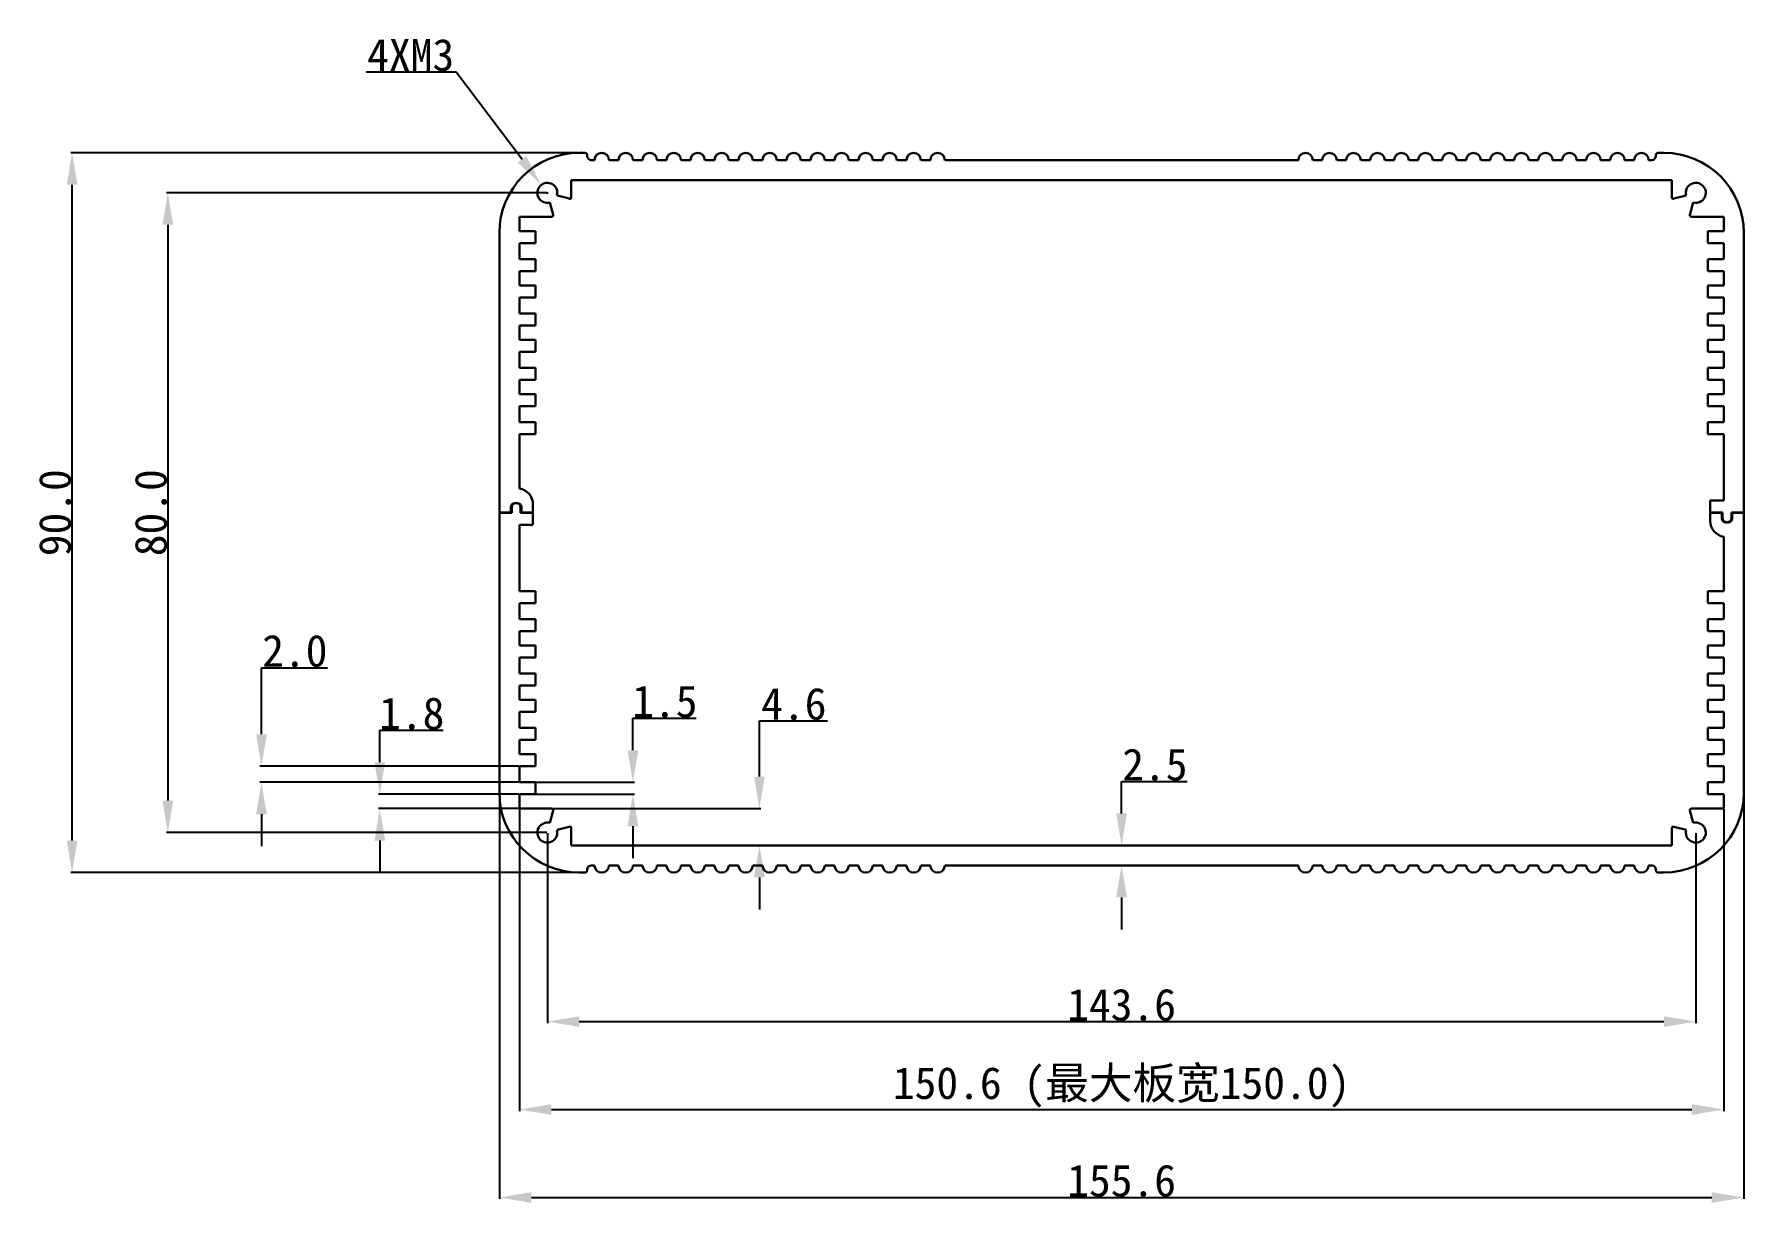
# Model space of a CAD drawing. Header units: inches. Extents: x 702 to 916, y 373 to 519.
import ezdxf

# ---------------------------------------------------------------- set-up
doc = ezdxf.new("R2010")
doc.units = ezdxf.units.IN
doc.header["$MEASUREMENT"] = 0
doc.layers.get('Defpoints').update_dxf_attribs({"color": 3, "lineweight": 5})
for name, color, linetype, lineweight in [('壳体层', 7, 'Continuous', 30), ('标注层', 7, 'Continuous', 5), ('槽宽标注', 30, 'Continuous', 5)]:
    doc.layers.add(name, color=color, linetype=linetype, lineweight=lineweight)
doc.styles.get("Standard").update_dxf_attribs({"font": 'simhei.ttf'})
doc.dimstyles.get("Standard").update_dxf_attribs({"dimtxt": 2.5, "dimasz": 2.5, "dimexe": 0.18, "dimexo": 0.0625, "dimgap": 0.09, "dimtad": 1, "dimtoh": 1, "dimdec": 1, "dimzin": 0, "dimdsep": 46, "dimtxsty": 'Standard', "dimcen": 0.09, "dimadec": 0, "dimazin": 0, "dimtfac": 1, "dimtdec": 1, "dimtofl": 0, "dimtmove": 0, "dimatfit": 3, "dimfxl": 1, "dimtolj": 1, "dimtzin": 0, "dimarcsym": 0})

# ---------------------------------------------------------------- blocks, each defined once
blk = doc.blocks.new('*D51')
at = {"layer": 'Defpoints', "color": 0}
for p in [(760.13, 424.36), (915.73, 424.36), (915.73, 373.72)]:
    blk.add_point(p, dxfattribs=at)
at = {"layer": '标注层', "color": 0, "linetype": 'Continuous', "lineweight": -2}
for p, q in [((760.13, 424.3), (760.13, 373.54)), ((915.73, 424.3), (915.73, 373.54)), ((764.13, 373.72), (911.73, 373.72))]:
    blk.add_line(p, q, dxfattribs=at)
at = {"layer": '标注层', "color": 0}
for points in [[(764.13, 374.39), (764.13, 373.06), (760.13, 373.72)], [(911.73, 374.39), (911.73, 373.06), (915.73, 373.72)]]:
    blk.add_solid(points, dxfattribs=at)
at = {"layer": '标注层', "color": 0, "insert": (837.93, 375.81), "char_height": 4, "attachment_point": 5}
blk.add_mtext('\\A1;155.6', dxfattribs=at)
blk = doc.blocks.new('*D52')
at = {"layer": 'Defpoints', "color": 0}
for p in [(706.71, 504.38), (770.04, 504.38), (770.83, 414.36)]:
    blk.add_point(p, dxfattribs=at)
at = {"layer": '标注层', "color": 0, "linetype": 'Continuous', "lineweight": -2}
for p, q in [((769.98, 504.38), (706.53, 504.38)), ((706.71, 418.36), (706.71, 500.38)), ((770.77, 414.36), (706.53, 414.36))]:
    blk.add_line(p, q, dxfattribs=at)
at = {"layer": '标注层', "color": 0}
for points in [[(706.04, 500.38), (707.37, 500.38), (706.71, 504.38)], [(706.04, 418.36), (707.37, 418.36), (706.71, 414.36)]]:
    blk.add_solid(points, dxfattribs=at)
at = {"layer": '标注层', "color": 0, "insert": (704.59, 459.37), "char_height": 4, "attachment_point": 5, "rotation": 90}
blk.add_mtext('\\A1;90.0', dxfattribs=at)
blk = doc.blocks.new('*D53')
at = {"layer": 'Defpoints', "color": 0}
for p in [(745.18, 424.16), (762.63, 424.16), (762.63, 422.36)]:
    blk.add_point(p, dxfattribs=at)
at = {"layer": '标注层', "color": 0, "linetype": 'Continuous', "lineweight": -2}
for p, q in [((745.18, 428.16), (745.18, 432.16)), ((745.18, 432.16), (753.09, 432.16)), ((762.57, 424.16), (745, 424.16)), ((762.57, 422.36), (745, 422.36)), ((745.18, 418.36), (745.18, 414.36))]:
    blk.add_line(p, q, dxfattribs=at)
at = {"layer": '标注层', "color": 0}
for points in [[(744.51, 428.16), (745.85, 428.16), (745.18, 424.16)], [(744.51, 418.36), (745.85, 418.36), (745.18, 422.36)]]:
    blk.add_solid(points, dxfattribs=at)
at = {"layer": '标注层', "color": 0, "insert": (749.18, 434.25), "char_height": 4, "attachment_point": 5}
blk.add_mtext('\\A1;1.8', dxfattribs=at)
blk = doc.blocks.new('*D54')
at = {"layer": 'Defpoints', "color": 0}
for p in [(730.38, 427.66), (762.63, 427.66), (762.63, 425.66)]:
    blk.add_point(p, dxfattribs=at)
at = {"layer": '标注层', "color": 0, "linetype": 'Continuous', "lineweight": -2}
for p, q in [((730.38, 431.66), (730.38, 439.96)), ((730.38, 439.96), (738.65, 439.96)), ((762.57, 427.66), (730.2, 427.66)), ((762.57, 425.66), (730.2, 425.66)), ((730.38, 421.66), (730.38, 417.66))]:
    blk.add_line(p, q, dxfattribs=at)
at = {"layer": '标注层', "color": 0}
for points in [[(729.71, 431.66), (731.05, 431.66), (730.38, 427.66)], [(729.71, 421.66), (731.05, 421.66), (730.38, 425.66)]]:
    blk.add_solid(points, dxfattribs=at)
at = {"layer": '标注层', "color": 0, "insert": (734.56, 442.07), "char_height": 4, "attachment_point": 5}
blk.add_mtext('\\A1;2.0', dxfattribs=at)
blk = doc.blocks.new('*D55')
at = {"layer": 'Defpoints', "color": 0}
for p in [(764.63, 425.66), (764.63, 424.16), (776.83, 424.16)]:
    blk.add_point(p, dxfattribs=at)
at = {"layer": '标注层', "color": 0, "linetype": 'Continuous', "lineweight": -2}
for p, q in [((776.83, 429.66), (776.83, 433.66)), ((776.83, 433.66), (784.72, 433.66)), ((764.69, 425.66), (777.01, 425.66)), ((764.69, 424.16), (777.01, 424.16)), ((776.83, 420.16), (776.83, 416.16))]:
    blk.add_line(p, q, dxfattribs=at)
at = {"layer": '标注层', "color": 0}
for points in [[(776.16, 429.66), (777.5, 429.66), (776.83, 425.66)], [(776.16, 420.16), (777.5, 420.16), (776.83, 424.16)]]:
    blk.add_solid(points, dxfattribs=at)
at = {"layer": '标注层', "color": 0, "insert": (780.82, 435.75), "char_height": 4, "attachment_point": 5}
blk.add_mtext('\\A1;1.5', dxfattribs=at)
blk = doc.blocks.new('*D56')
at = {"layer": 'Defpoints', "color": 0}
for p in [(762.63, 422.36), (769.13, 417.76), (792.64, 417.76)]:
    blk.add_point(p, dxfattribs=at)
at = {"layer": '标注层', "color": 0, "linetype": 'Continuous', "lineweight": -2}
for p, q in [((792.64, 426.36), (792.64, 433.35)), ((792.64, 433.35), (801.16, 433.35)), ((762.69, 422.36), (792.82, 422.36)), ((769.19, 417.76), (792.82, 417.76)), ((792.64, 413.76), (792.64, 409.76))]:
    blk.add_line(p, q, dxfattribs=at)
at = {"layer": '标注层', "color": 0}
for points in [[(791.98, 426.36), (793.31, 426.36), (792.64, 422.36)], [(791.98, 413.76), (793.31, 413.76), (792.64, 417.76)]]:
    blk.add_solid(points, dxfattribs=at)
at = {"layer": '标注层', "color": 0, "insert": (796.95, 435.44), "char_height": 4, "attachment_point": 5}
blk.add_mtext('\\A1;4.6', dxfattribs=at)
blk = doc.blocks.new('*D57')
at = {"layer": 'Defpoints', "color": 0}
for p in [(837.93, 417.76), (837.93, 417.76), (837.93, 415.26)]:
    blk.add_point(p, dxfattribs=at)
at = {"layer": '标注层', "color": 0, "linetype": 'Continuous', "lineweight": -2}
for p, q in [((837.93, 421.76), (837.93, 425.76)), ((837.93, 425.76), (846.15, 425.76)), ((837.99, 417.76), (838.11, 417.76)), ((837.99, 415.26), (838.11, 415.26)), ((837.93, 411.26), (837.93, 407.26))]:
    blk.add_line(p, q, dxfattribs=at)
at = {"layer": '标注层', "color": 0}
for points in [[(837.26, 421.76), (838.6, 421.76), (837.93, 417.76)], [(837.26, 411.26), (838.6, 411.26), (837.93, 415.26)]]:
    blk.add_solid(points, dxfattribs=at)
at = {"layer": '标注层', "color": 0, "insert": (842.09, 427.85), "char_height": 4, "attachment_point": 5}
blk.add_mtext('\\A1;2.5', dxfattribs=at)
blk = doc.blocks.new('*D58')
at = {"layer": 'Defpoints', "color": 0}
for p in [(766.13, 419.36), (909.73, 419.36), (909.73, 395.72)]:
    blk.add_point(p, dxfattribs=at)
at = {"layer": '标注层', "color": 0, "linetype": 'Continuous', "lineweight": -2}
for p, q in [((766.13, 419.3), (766.13, 395.54)), ((909.73, 419.3), (909.73, 395.54)), ((770.13, 395.72), (905.73, 395.72))]:
    blk.add_line(p, q, dxfattribs=at)
at = {"layer": '标注层', "color": 0}
for points in [[(770.13, 396.39), (770.13, 395.06), (766.13, 395.72)], [(905.73, 396.39), (905.73, 395.06), (909.73, 395.72)]]:
    blk.add_solid(points, dxfattribs=at)
at = {"layer": '标注层', "color": 0, "insert": (837.93, 397.81), "char_height": 4, "attachment_point": 5}
blk.add_mtext('\\A1;143.6', dxfattribs=at)
blk = doc.blocks.new('*D59')
at = {"layer": 'Defpoints', "color": 0}
for p in [(762.63, 422.36), (913.23, 422.36), (913.23, 384.72)]:
    blk.add_point(p, dxfattribs=at)
at = {"layer": '槽宽标注', "color": 0, "linetype": 'Continuous', "lineweight": -2}
for p, q in [((762.63, 422.3), (762.63, 384.54)), ((913.23, 422.3), (913.23, 384.54)), ((766.63, 384.72), (909.23, 384.72))]:
    blk.add_line(p, q, dxfattribs=at)
at = {"layer": '槽宽标注', "color": 0}
for points in [[(766.63, 385.39), (766.63, 384.06), (762.63, 384.72)], [(909.23, 385.39), (909.23, 384.06), (913.23, 384.72)]]:
    blk.add_solid(points, dxfattribs=at)
at = {"layer": '槽宽标注', "color": 0, "insert": (837.93, 387.51), "char_height": 4, "attachment_point": 5}
blk.add_mtext('\\A1;150.6 (最大板宽150.0)', dxfattribs=at)
blk = doc.blocks.new('*D60')
at = {"layer": 'Defpoints', "color": 0}
for p in [(766.13, 499.38), (718.68, 419.36), (766.13, 419.36)]:
    blk.add_point(p, dxfattribs=at)
at = {"layer": '标注层', "color": 0, "linetype": 'Continuous', "lineweight": -2}
for p, q in [((766.07, 499.38), (718.5, 499.38)), ((718.68, 495.38), (718.68, 423.36)), ((766.07, 419.36), (718.5, 419.36))]:
    blk.add_line(p, q, dxfattribs=at)
at = {"layer": '标注层', "color": 0}
for points in [[(718.01, 495.38), (719.35, 495.38), (718.68, 499.38)], [(718.01, 423.36), (719.35, 423.36), (718.68, 419.36)]]:
    blk.add_solid(points, dxfattribs=at)
at = {"layer": '标注层', "color": 0, "insert": (716.57, 459.37), "char_height": 4, "attachment_point": 5, "rotation": 90}
blk.add_mtext('\\A1;80.0', dxfattribs=at)
blk = doc.blocks.new('*D61')
at = {"layer": 'Defpoints', "color": 0}
for p in [(765.38, 500.38), (766.13, 499.38)]:
    blk.add_point(p, dxfattribs=at)
at = {"layer": '标注层', "color": 0, "linetype": 'Continuous', "lineweight": -2}
for p, q in [((743.47, 514.51), (754.71, 514.51)), ((754.71, 514.51), (762.97, 503.57))]:
    blk.add_line(p, q, dxfattribs=at)
at = {"layer": '标注层', "color": 0, "lineweight": -2}
for p, q in [((766.04, 499.38), (766.22, 499.38)), ((766.13, 499.29), (766.13, 499.47))]:
    blk.add_line(p, q, dxfattribs=at)
at = {"layer": '标注层', "color": 0}
blk.add_solid([(763.5, 503.97), (762.43, 503.17), (765.38, 500.38)], dxfattribs=at)
at = {"layer": '标注层', "color": 0, "insert": (749.04, 516.6), "char_height": 4, "attachment_point": 5}
blk.add_mtext('\\A1;4XM3', dxfattribs=at)

msp = doc.modelspace()

# ---------------------------------------------------------------- linework, layer by layer
at = {"layer": '壳体层', "color": 0, "linetype": 'Continuous', "lineweight": 30}
for p, q in [((770.83, 504.38), (770.13, 504.38)), ((771.13, 503.98), (771.13, 504.08)), ((772.03, 503.48), (771.63, 503.48)), ((775.03, 503.48), (773.83, 503.48)), ((778.03, 503.48), (776.83, 503.48)), ((781.03, 503.48), (779.83, 503.48)), ((784.03, 503.48), (782.83, 503.48)), ((787.03, 503.48), (785.83, 503.48)), ((790.03, 503.48), (788.83, 503.48)), ((793.03, 503.48), (791.83, 503.48)), ((796.03, 503.48), (794.83, 503.48)), ((799.03, 503.48), (797.83, 503.48)), ((802.03, 503.48), (800.83, 503.48)), ((805.03, 503.48), (803.83, 503.48)), ((808.03, 503.48), (806.83, 503.48)), ((811.03, 503.48), (809.83, 503.48)), ((814.03, 503.48), (812.83, 503.48)), ((860.03, 503.48), (815.83, 503.48)), ((863.03, 503.48), (861.83, 503.48)), ((866.03, 503.48), (864.83, 503.48)), ((869.03, 503.48), (867.83, 503.48)), ((872.03, 503.48), (870.83, 503.48)), ((875.03, 503.48), (873.83, 503.48)), ((878.03, 503.48), (876.83, 503.48)), ((881.03, 503.48), (879.83, 503.48)), ((884.03, 503.48), (882.83, 503.48)), ((887.03, 503.48), (885.83, 503.48)), ((890.03, 503.48), (888.83, 503.48)), ((893.03, 503.48), (891.83, 503.48)), ((896.03, 503.48), (894.83, 503.48)), ((899.03, 503.48), (897.83, 503.48)), ((902.03, 503.48), (900.83, 503.48)), ((904.23, 503.48), (903.83, 503.48)), ((904.73, 504.08), (904.73, 503.98)), ((905.73, 504.38), (905.03, 504.38)), ((769.13, 498.84), (769.13, 500.98)), ((769.13, 500.98), (906.73, 500.98)), ((906.73, 500.98), (906.73, 498.84)), ((766.87, 496.64), (766.45, 498.18)), ((767.34, 499.06), (768.88, 498.65)), ((906.98, 498.65), (908.52, 499.06)), ((909.41, 498.18), (908.99, 496.64)), ((762.63, 494.58), (762.63, 496.38)), ((762.63, 496.38), (766.67, 496.38)), ((909.19, 496.38), (913.23, 496.38)), ((913.23, 496.38), (913.23, 494.58)), ((760.13, 494.38), (760.13, 459.38)), ((764.63, 494.58), (762.63, 494.58)), ((764.63, 493.08), (764.63, 494.58)), ((913.23, 494.58), (911.23, 494.58)), ((911.23, 494.58), (911.23, 493.08)), ((915.73, 459.38), (915.73, 494.38)), ((762.63, 491.08), (762.63, 493.08)), ((762.63, 493.08), (764.63, 493.08)), ((911.23, 493.08), (913.23, 493.08)), ((913.23, 493.08), (913.23, 491.08)), ((764.63, 491.08), (762.63, 491.08)), ((762.63, 487.78), (762.63, 489.58)), ((762.63, 489.58), (764.63, 489.58)), ((764.63, 489.58), (764.63, 491.08)), ((913.23, 491.08), (911.23, 491.08)), ((911.23, 491.08), (911.23, 489.58)), ((911.23, 489.58), (913.23, 489.58)), ((913.23, 489.58), (913.23, 487.78)), ((764.63, 487.78), (762.63, 487.78)), ((764.63, 486.28), (764.63, 487.78)), ((913.23, 487.78), (911.23, 487.78)), ((911.23, 487.78), (911.23, 486.28)), ((762.63, 484.28), (762.63, 486.28)), ((762.63, 486.28), (764.63, 486.28)), ((911.23, 486.28), (913.23, 486.28)), ((913.23, 486.28), (913.23, 484.28)), ((764.63, 484.28), (762.63, 484.28)), ((764.63, 482.78), (764.63, 484.28)), ((913.23, 484.28), (911.23, 484.28)), ((911.23, 484.28), (911.23, 482.78)), ((762.63, 480.98), (762.63, 482.78)), ((762.63, 482.78), (764.63, 482.78)), ((764.63, 480.98), (762.63, 480.98)), ((764.63, 479.48), (764.63, 480.98)), ((911.23, 482.78), (913.23, 482.78)), ((913.23, 480.98), (911.23, 480.98)), ((911.23, 480.98), (911.23, 479.48)), ((913.23, 482.78), (913.23, 480.98)), ((762.63, 477.48), (762.63, 479.48)), ((762.63, 479.48), (764.63, 479.48)), ((911.23, 479.48), (913.23, 479.48)), ((913.23, 479.48), (913.23, 477.48)), ((764.63, 477.48), (762.63, 477.48)), ((764.63, 475.98), (764.63, 477.48)), ((913.23, 477.48), (911.23, 477.48)), ((911.23, 477.48), (911.23, 475.98)), ((762.63, 474.18), (762.63, 475.98)), ((762.63, 475.98), (764.63, 475.98)), ((911.23, 475.98), (913.23, 475.98)), ((913.23, 475.98), (913.23, 474.18)), ((764.63, 474.18), (762.63, 474.18)), ((762.63, 470.68), (762.63, 472.68)), ((762.63, 472.68), (764.63, 472.68)), ((764.63, 472.68), (764.63, 474.18)), ((913.23, 474.18), (911.23, 474.18)), ((911.23, 474.18), (911.23, 472.68)), ((911.23, 472.68), (913.23, 472.68)), ((913.23, 472.68), (913.23, 470.68)), ((764.63, 470.68), (762.63, 470.68)), ((764.63, 469.18), (764.63, 470.68)), ((913.23, 470.68), (911.23, 470.68)), ((911.23, 470.68), (911.23, 469.18)), ((762.63, 462.38), (762.63, 469.18)), ((762.63, 469.18), (764.63, 469.18)), ((911.23, 469.18), (913.23, 469.18)), ((913.23, 469.18), (913.23, 460.88)), ((761.58, 459.38), (761.58, 460.08)), ((761.68, 460.06), (761.68, 459.36)), ((762.08, 460.58), (762.38, 460.58)), ((762.28, 460.56), (762.18, 460.56)), ((762.78, 459.36), (762.78, 460.06)), ((762.88, 460.08), (762.88, 459.38)), ((764.33, 459.38), (764.33, 460.41)), ((913.23, 460.88), (911.53, 460.88)), ((911.53, 460.88), (911.53, 459.38)), ((760.13, 459.38), (761.58, 459.38)), ((761.68, 459.36), (760.13, 459.36)), ((760.13, 459.36), (760.13, 424.36)), ((762.63, 449.56), (762.63, 457.86)), ((762.63, 457.86), (764.33, 457.86)), ((764.33, 459.36), (762.78, 459.36)), ((762.88, 459.38), (764.33, 459.38)), ((764.33, 457.86), (764.33, 459.36)), ((911.53, 459.38), (913.08, 459.38)), ((912.98, 459.36), (911.53, 459.36)), ((911.53, 459.36), (911.53, 458.34)), ((912.98, 458.66), (912.98, 459.36)), ((913.08, 459.38), (913.08, 458.68)), ((913.78, 458.16), (913.48, 458.16)), ((913.58, 458.18), (913.68, 458.18)), ((914.18, 458.68), (914.18, 459.38)), ((914.18, 459.38), (915.73, 459.38)), ((915.73, 459.36), (914.28, 459.36)), ((914.28, 459.36), (914.28, 458.66)), ((915.73, 424.36), (915.73, 459.36)), ((913.23, 456.36), (913.23, 449.56)), ((764.63, 449.56), (762.63, 449.56)), ((764.63, 448.06), (764.63, 449.56)), ((913.23, 449.56), (911.23, 449.56)), ((911.23, 449.56), (911.23, 448.06)), ((762.63, 446.06), (762.63, 448.06)), ((762.63, 448.06), (764.63, 448.06)), ((911.23, 448.06), (913.23, 448.06)), ((913.23, 448.06), (913.23, 446.06)), ((764.63, 446.06), (762.63, 446.06)), ((764.63, 444.56), (764.63, 446.06)), ((913.23, 446.06), (911.23, 446.06)), ((911.23, 446.06), (911.23, 444.56)), ((762.63, 442.76), (762.63, 444.56)), ((762.63, 444.56), (764.63, 444.56)), ((764.63, 442.76), (762.63, 442.76)), ((764.63, 441.26), (764.63, 442.76)), ((911.23, 444.56), (913.23, 444.56)), ((913.23, 442.76), (911.23, 442.76)), ((911.23, 442.76), (911.23, 441.26)), ((913.23, 444.56), (913.23, 442.76)), ((762.63, 439.26), (762.63, 441.26)), ((762.63, 441.26), (764.63, 441.26)), ((911.23, 441.26), (913.23, 441.26)), ((913.23, 441.26), (913.23, 439.26)), ((764.63, 439.26), (762.63, 439.26)), ((764.63, 437.76), (764.63, 439.26)), ((913.23, 439.26), (911.23, 439.26)), ((911.23, 439.26), (911.23, 437.76)), ((762.63, 435.96), (762.63, 437.76)), ((762.63, 437.76), (764.63, 437.76)), ((911.23, 437.76), (913.23, 437.76)), ((913.23, 437.76), (913.23, 435.96)), ((764.63, 435.96), (762.63, 435.96)), ((762.63, 432.46), (762.63, 434.46)), ((762.63, 434.46), (764.63, 434.46)), ((764.63, 434.46), (764.63, 435.96)), ((913.23, 435.96), (911.23, 435.96)), ((911.23, 435.96), (911.23, 434.46)), ((911.23, 434.46), (913.23, 434.46)), ((913.23, 434.46), (913.23, 432.46)), ((764.63, 432.46), (762.63, 432.46)), ((764.63, 430.96), (764.63, 432.46)), ((913.23, 432.46), (911.23, 432.46)), ((911.23, 432.46), (911.23, 430.96)), ((762.63, 429.16), (762.63, 430.96)), ((762.63, 430.96), (764.63, 430.96)), ((911.23, 430.96), (913.23, 430.96)), ((913.23, 430.96), (913.23, 429.16)), ((764.63, 429.16), (762.63, 429.16)), ((762.63, 425.66), (762.63, 427.66)), ((762.63, 427.66), (764.63, 427.66)), ((764.63, 427.66), (764.63, 429.16)), ((913.23, 429.16), (911.23, 429.16)), ((911.23, 429.16), (911.23, 427.66)), ((911.23, 427.66), (913.23, 427.66)), ((913.23, 427.66), (913.23, 425.66)), ((764.63, 425.66), (762.63, 425.66)), ((764.63, 424.16), (764.63, 425.66)), ((913.23, 425.66), (911.23, 425.66)), ((911.23, 425.66), (911.23, 424.16)), ((762.63, 422.36), (762.63, 424.16)), ((762.63, 424.16), (764.63, 424.16)), ((911.23, 424.16), (913.23, 424.16)), ((913.23, 424.16), (913.23, 422.36)), ((766.67, 422.36), (762.63, 422.36)), ((766.45, 420.57), (766.87, 422.11)), ((908.99, 422.11), (909.41, 420.57)), ((913.23, 422.36), (909.19, 422.36)), ((768.88, 420.1), (767.34, 419.69)), ((769.13, 417.76), (769.13, 419.91)), ((906.73, 419.91), (906.73, 417.76)), ((908.52, 419.69), (906.98, 420.1)), ((906.73, 417.76), (769.13, 417.76)), ((771.13, 414.66), (771.13, 414.76)), ((771.63, 415.26), (772.03, 415.26)), ((773.83, 415.26), (775.03, 415.26)), ((776.83, 415.26), (778.03, 415.26)), ((779.83, 415.26), (781.03, 415.26)), ((782.83, 415.26), (784.03, 415.26)), ((785.83, 415.26), (787.03, 415.26)), ((788.83, 415.26), (790.03, 415.26)), ((791.83, 415.26), (793.03, 415.26)), ((794.83, 415.26), (796.03, 415.26)), ((797.83, 415.26), (799.03, 415.26)), ((800.83, 415.26), (802.03, 415.26)), ((803.83, 415.26), (805.03, 415.26)), ((806.83, 415.26), (808.03, 415.26)), ((809.83, 415.26), (811.03, 415.26)), ((812.83, 415.26), (814.03, 415.26)), ((815.83, 415.26), (860.03, 415.26)), ((861.83, 415.26), (863.03, 415.26)), ((864.83, 415.26), (866.03, 415.26)), ((867.83, 415.26), (869.03, 415.26)), ((870.83, 415.26), (872.03, 415.26)), ((873.83, 415.26), (875.03, 415.26)), ((876.83, 415.26), (878.03, 415.26)), ((879.83, 415.26), (881.03, 415.26)), ((882.83, 415.26), (884.03, 415.26)), ((885.83, 415.26), (887.03, 415.26)), ((888.83, 415.26), (890.03, 415.26)), ((891.83, 415.26), (893.03, 415.26)), ((894.83, 415.26), (896.03, 415.26)), ((897.83, 415.26), (899.03, 415.26)), ((900.83, 415.26), (902.03, 415.26)), ((903.83, 415.26), (904.23, 415.26)), ((904.73, 414.76), (904.73, 414.66)), ((770.13, 414.36), (770.83, 414.36)), ((905.03, 414.36), (905.73, 414.36))]:
    msp.add_line(p, q, dxfattribs=at)
for centre, radius, start, end in [((770.13, 494.38), 10, 90, 180), ((770.83, 504.08), 0.3, 360, 90), ((771.63, 503.98), 0.5, 180, 270), ((772.93, 503.48), 0.9, 0, 180), ((775.93, 503.48), 0.9, 0, 180), ((778.93, 503.48), 0.9, 0, 180), ((781.93, 503.48), 0.9, 0, 180), ((784.93, 503.48), 0.9, 0, 180), ((787.93, 503.48), 0.9, 0, 180), ((790.93, 503.48), 0.9, 0, 180), ((793.93, 503.48), 0.9, 0, 180), ((796.93, 503.48), 0.9, 0, 180), ((799.93, 503.48), 0.9, 0, 180), ((802.93, 503.48), 0.9, 0, 180), ((805.93, 503.48), 0.9, 0, 180), ((808.93, 503.48), 0.9, 0, 180), ((811.93, 503.48), 0.9, 0, 180), ((814.93, 503.48), 0.9, 0, 180), ((860.93, 503.48), 0.9, 0, 180), ((863.93, 503.48), 0.9, 0, 180), ((866.93, 503.48), 0.9, 0, 180), ((869.93, 503.48), 0.9, 0, 180), ((872.93, 503.48), 0.9, 0, 180), ((875.93, 503.48), 0.9, 0, 180), ((878.93, 503.48), 0.9, 0, 180), ((881.93, 503.48), 0.9, 0, 180), ((884.93, 503.48), 0.9, 0, 180), ((887.93, 503.48), 0.9, 0, 180), ((890.93, 503.48), 0.9, 0, 180), ((893.93, 503.48), 0.9, 0, 180), ((896.93, 503.48), 0.9, 0, 180), ((899.93, 503.48), 0.9, 0, 180), ((902.93, 503.48), 0.9, 0, 180), ((904.23, 503.98), 0.5, 270, 0), ((905.03, 504.08), 0.3, 90, 180), ((905.73, 494.38), 10, 360, 90), ((766.13, 499.38), 1.25, 345, 285), ((909.73, 499.38), 1.25, 255, 195), ((768.93, 498.84), 0.2, 255, 0), ((906.93, 498.84), 0.2, 180, 285), ((766.67, 496.58), 0.2, 270, 15), ((909.19, 496.58), 0.2, 165, 270), ((762.33, 460.41), 2, 0, 81.3731), ((762.08, 460.08), 0.5, 90, 180), ((762.18, 460.06), 0.5, 90, 180), ((762.28, 460.06), 0.5, 0, 90), ((762.38, 460.08), 0.5, 0, 90), ((913.53, 458.34), 2, 180, 261.3731), ((913.48, 458.66), 0.5, 180, 270), ((913.58, 458.68), 0.5, 180, 270), ((913.68, 458.68), 0.5, 270, 0), ((913.78, 458.66), 0.5, 270, 0), ((770.13, 424.36), 10, 180, 270), ((905.73, 424.36), 10, 270, 0), ((766.67, 422.16), 0.2, 345, 90), ((909.19, 422.16), 0.2, 90, 195), ((766.13, 419.36), 1.25, 75, 15), ((768.93, 419.91), 0.2, 360, 105), ((906.93, 419.91), 0.2, 75, 180), ((909.73, 419.36), 1.25, 165, 105), ((771.63, 414.76), 0.5, 90, 180), ((772.93, 415.26), 0.9, 180, 0), ((775.93, 415.26), 0.9, 180, 0), ((778.93, 415.26), 0.9, 180, 0), ((781.93, 415.26), 0.9, 180, 0), ((784.93, 415.26), 0.9, 180, 0), ((787.93, 415.26), 0.9, 180, 0), ((790.93, 415.26), 0.9, 180, 0), ((793.93, 415.26), 0.9, 180, 0), ((796.93, 415.26), 0.9, 180, 0), ((799.93, 415.26), 0.9, 180, 0), ((802.93, 415.26), 0.9, 180, 0), ((805.93, 415.26), 0.9, 180, 0), ((808.93, 415.26), 0.9, 180, 0), ((811.93, 415.26), 0.9, 180, 0), ((814.93, 415.26), 0.9, 180, 0), ((860.93, 415.26), 0.9, 180, 0), ((863.93, 415.26), 0.9, 180, 0), ((866.93, 415.26), 0.9, 180, 0), ((869.93, 415.26), 0.9, 180, 0), ((872.93, 415.26), 0.9, 180, 0), ((875.93, 415.26), 0.9, 180, 0), ((878.93, 415.26), 0.9, 180, 0), ((881.93, 415.26), 0.9, 180, 0), ((884.93, 415.26), 0.9, 180, 0), ((887.93, 415.26), 0.9, 180, 0), ((890.93, 415.26), 0.9, 180, 0), ((893.93, 415.26), 0.9, 180, 0), ((896.93, 415.26), 0.9, 180, 0), ((899.93, 415.26), 0.9, 180, 0), ((902.93, 415.26), 0.9, 180, 0), ((904.23, 414.76), 0.5, 360, 90), ((770.83, 414.66), 0.3, 270, 0), ((905.03, 414.66), 0.3, 180, 270)]:
    msp.add_arc(centre, radius, start, end, dxfattribs=at)

# ---------------------------------------------------------------- dimensions: what is measured, and where the dimension line sits
at = {"layer": '标注层'}
dim = msp.add_radius_dim(center=(766.13, 499.38), mpoint=(765.38, 500.38), text='4XM3', dimstyle='Standard', override={"dimtxt": 4, "dimasz": 4, "dimfxl": 0.3, "dimarcsym": 1}, dxfattribs=at)
dim.commit()
dim.dimension.update_dxf_attribs({"geometry": '*D61', "text_midpoint": (749.04, 514.51), "dimtype": 164})
for base, p1, p2, picture, middle in [((706.71, 504.38), (770.83, 414.36), (770.04, 504.38), '*D52', (704.59, 459.37)), ((718.68, 419.36), (766.13, 499.38), (766.13, 419.36), '*D60', (716.57, 459.37)), ((745.18, 424.16), (762.63, 422.36), (762.63, 424.16), '*D53', (749.18, 434.25)), ((837.93, 417.76), (837.93, 415.26), (837.93, 417.76), '*D57', (842.09, 427.85))]:
    dim = msp.add_linear_dim(base=base, p1=p1, p2=p2, angle=90, dimstyle='Standard', override={"dimtxt": 4, "dimasz": 4, "dimfxl": 0.3, "dimarcsym": 1}, dxfattribs=at)
    dim.commit()
    dim.dimension.update_dxf_attribs({"geometry": picture, "text_midpoint": middle})
for base, p1, p2, picture, middle in [((730.38, 427.66), (762.63, 425.66), (762.63, 427.66), '*D54', (734.56, 439.96)), ((776.83, 424.16), (764.63, 425.66), (764.63, 424.16), '*D55', (780.82, 433.66)), ((792.64, 417.76), (762.63, 422.36), (769.13, 417.76), '*D56', (796.95, 433.35))]:
    dim = msp.add_linear_dim(base=base, p1=p1, p2=p2, angle=90, dimstyle='Standard', override={"dimtxt": 4, "dimasz": 4, "dimfxl": 0.3, "dimarcsym": 1}, dxfattribs=at)
    dim.commit()
    dim.dimension.update_dxf_attribs({"geometry": picture, "text_midpoint": middle, "dimtype": 160})
dim = msp.add_linear_dim(base=(915.73, 373.72), p1=(760.13, 424.36), p2=(915.73, 424.36), dimstyle='Standard', override={"dimtxt": 4, "dimasz": 4, "dimtmove": 0, "dimfxl": 0.3, "dimarcsym": 1}, dxfattribs=at)
dim.commit()
dim.dimension.update_dxf_attribs({"geometry": '*D51', "text_midpoint": (837.93, 373.72), "dimtype": 160})
dim = msp.add_linear_dim(base=(909.73, 395.72), p1=(766.13, 419.36), p2=(909.73, 419.36), dimstyle='Standard', override={"dimtxt": 4, "dimasz": 4, "dimtmove": 0, "dimfxl": 0.3, "dimarcsym": 1}, dxfattribs=at)
dim.commit()
dim.dimension.update_dxf_attribs({"geometry": '*D58', "text_midpoint": (837.93, 397.81)})
at = {"layer": '槽宽标注'}
dim = msp.add_linear_dim(base=(913.23, 384.72), p1=(762.63, 422.36), p2=(913.23, 422.36), text='<> (最大板宽150.0)', dimstyle='Standard', override={"dimtxt": 4, "dimasz": 4, "dimtmove": 0, "dimfxl": 0.3, "dimarcsym": 1}, dxfattribs=at)
dim.commit()
dim.dimension.update_dxf_attribs({"geometry": '*D59', "text_midpoint": (837.93, 384.72), "dimtype": 160})

doc.saveas('drawing.dxf')
